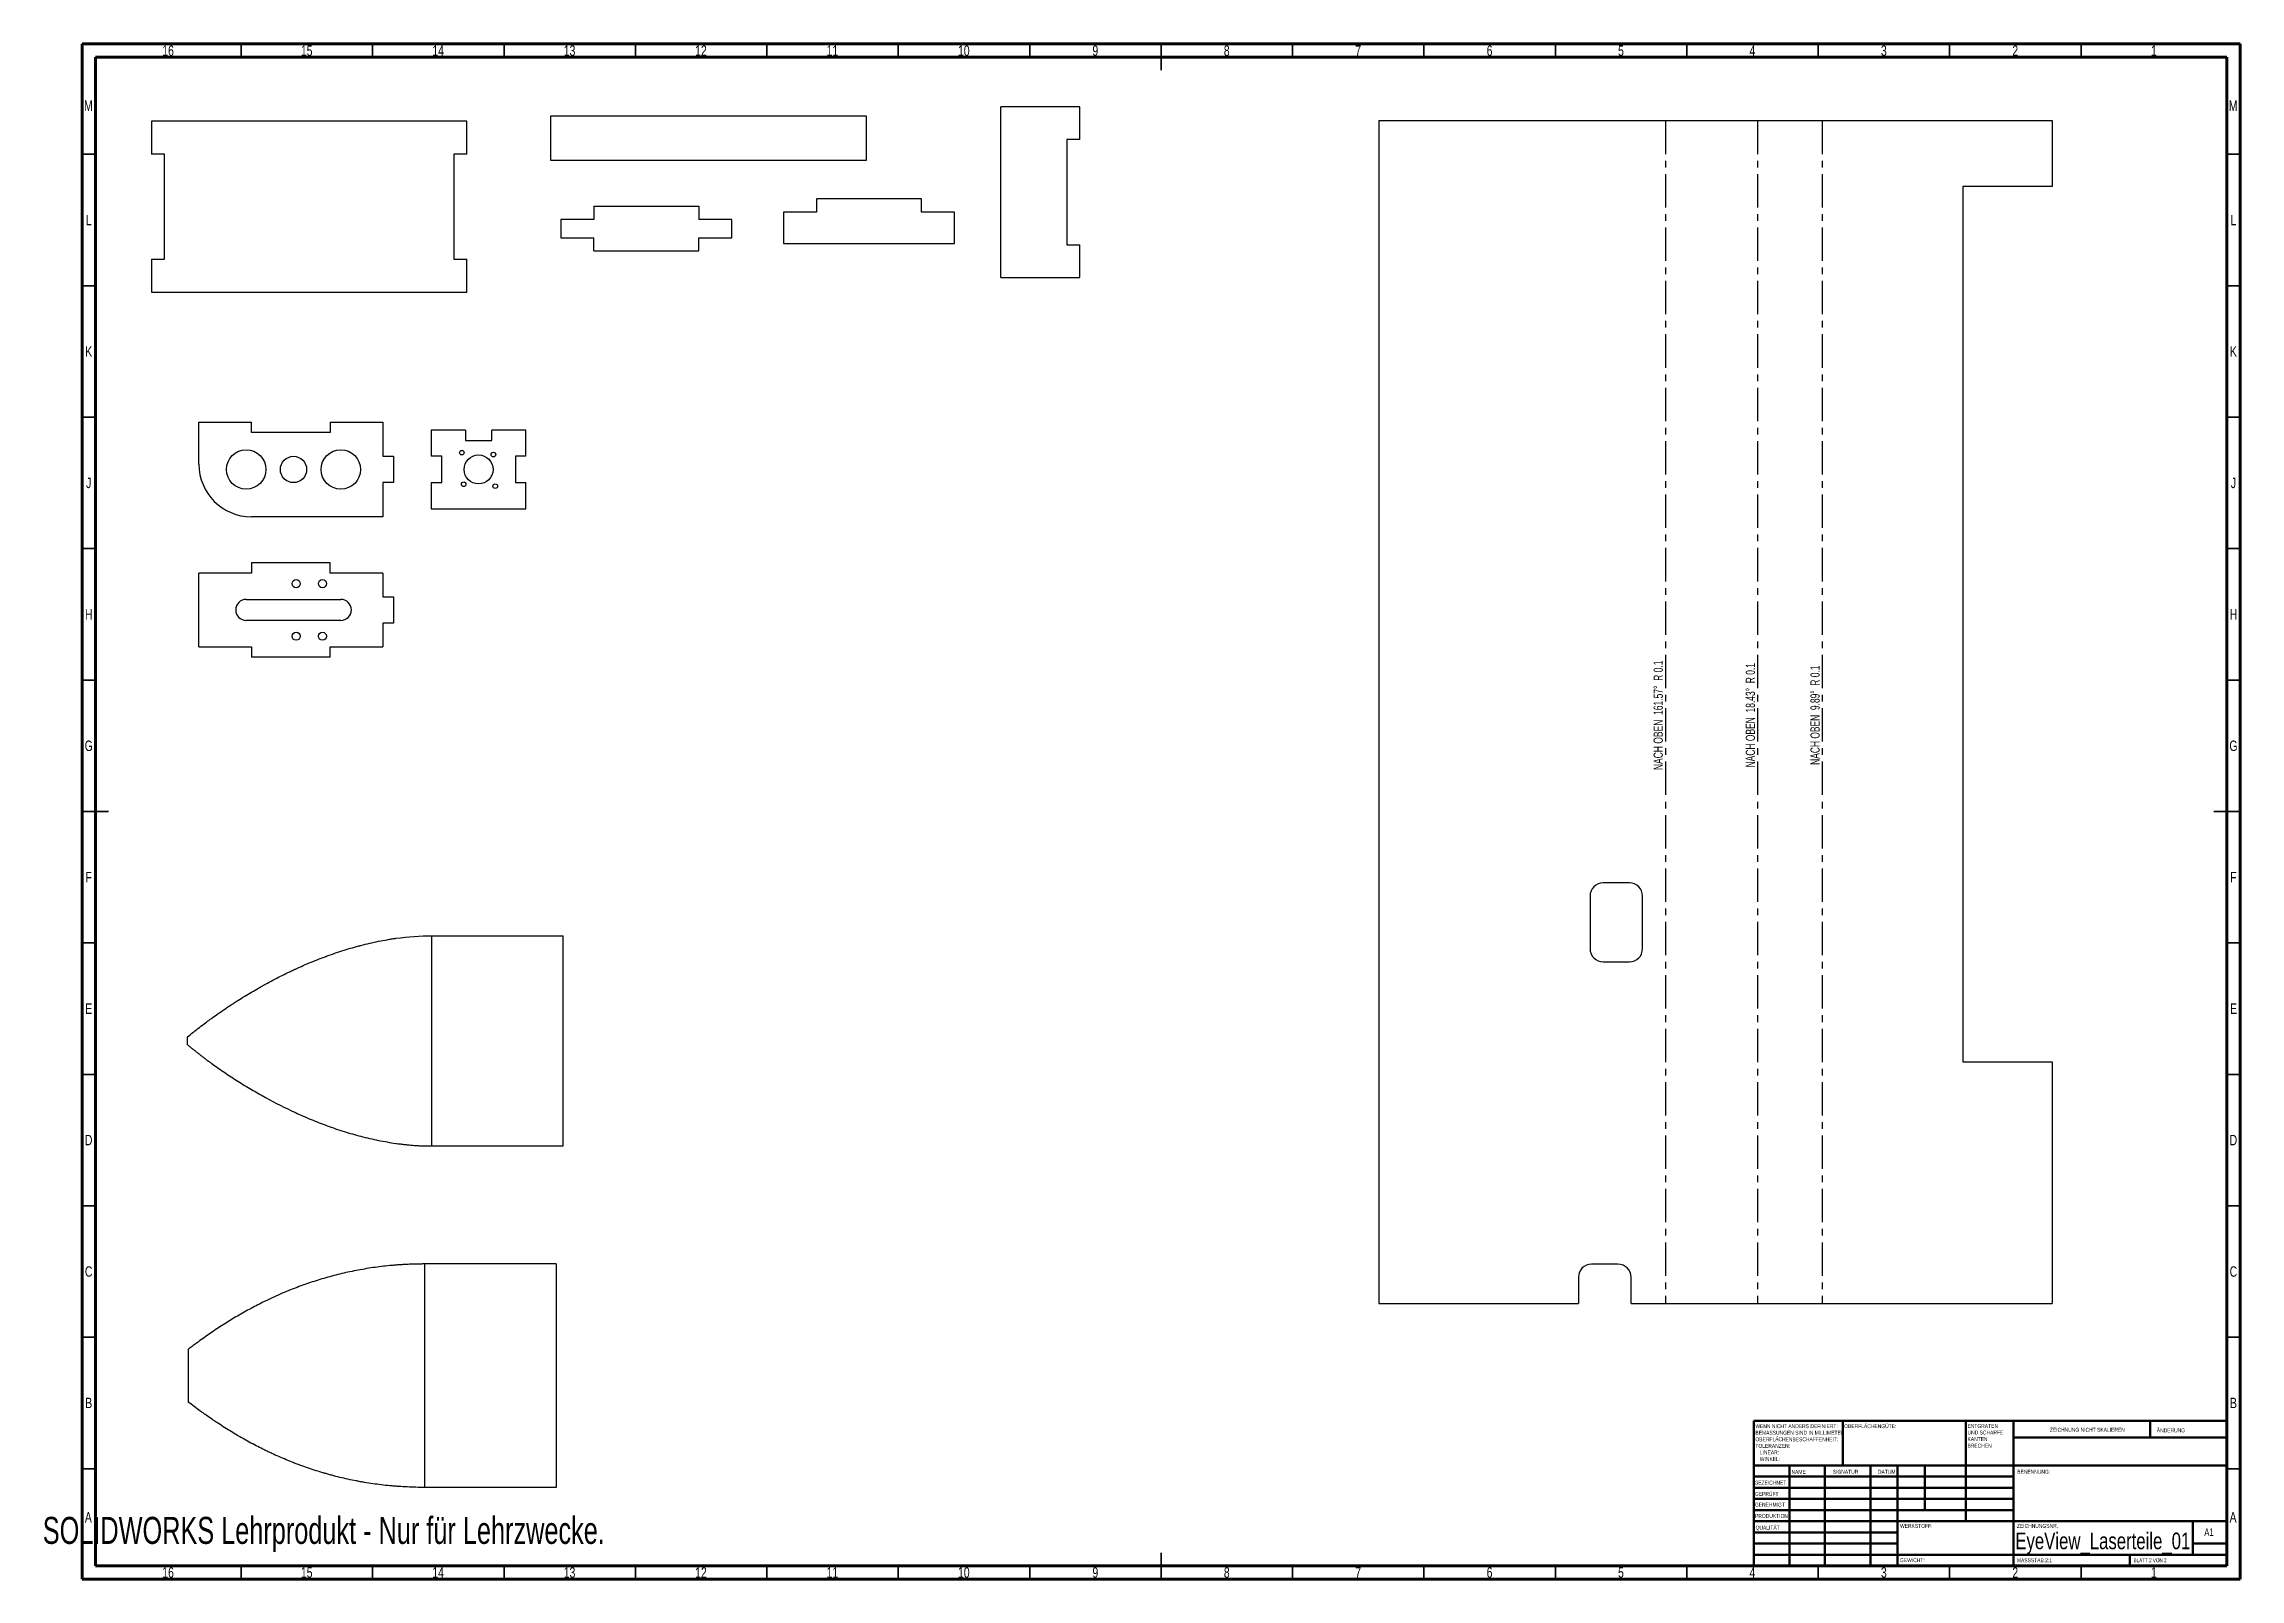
# Model space of a CAD drawing. Header units: millimetres. Extents: x 0 to 418, y 2 to 294.
import ezdxf

# ---------------------------------------------------------------- set-up
doc = ezdxf.new("R2010")
doc.units = ezdxf.units.MM
doc.header["$LTSCALE"] = 0.5
doc.linetypes.add('CENTERX2', pattern=[20.32, 12.7, -2.54, 2.54, -2.54])
doc.styles.add('SLDTEXTSTYLE0', font='TXT', dxfattribs={"width": 0.75})
doc.styles.add('SLDTEXTSTYLE1', font='TXT', dxfattribs={"width": 0.692308})
doc.styles.add('SLDTEXTSTYLE2', font='TXT', dxfattribs={"width": 0.684783})
doc.styles.add('SLDTEXTSTYLE3', font='TXT', dxfattribs={"width": 0.6875})
doc.styles.add('SLDTEXTSTYLE4', font='TXT', dxfattribs={"width": 0.69})
doc.styles.add('SLDTEXTSTYLE5', font='TXT', dxfattribs={"width": 0.7})

# ---------------------------------------------------------------- blocks, each defined once
blk = doc.blocks.new('SW_NOTE_0')
at = {"color": 0, "linetype": 'Continuous', "lineweight": 0, "char_height": 0.75, "attachment_point": 1, "style": 'SLDTEXTSTYLE0'}
for s, insert in [('ENTGRATEN', (0, 0.97)), ('UND SCHARFE', (0, -0.28)), ('KANTEN', (0, -1.53)), ('BRECHEN', (0, -2.78))]:
    blk.add_mtext(s, dxfattribs=dict(at, insert=insert))
blk = doc.blocks.new('SW_NOTE_0_1')
at = {"color": 0, "linetype": 'Continuous', "lineweight": 0, "char_height": 0.75, "attachment_point": 1, "style": 'SLDTEXTSTYLE0'}
for s, insert in [('WENN NICHT ANDERS DEFINIERT:', (0, 0.97)), ('TOLERANZEN:', (0, -2.78)), ('OBERFLÄCHENBESCHAFFENHEIT:', (0, -1.53)), ('BEMASSUNGEN SIND IN MILLIMETER', (0, -0.28)), ('LINEAR:', (0.84, -4.03)), ('WINKEL:', (0.84, -5.28))]:
    blk.add_mtext(s, dxfattribs=dict(at, insert=insert))

msp = doc.modelspace()

# ---------------------------------------------------------------- linework, layer by layer
at = {"color": 7, "linetype": 'Continuous', "lineweight": 70}
for p, q in [((7.5, 2.5), (7.5, 294.5)), ((7.5, 294.5), (418, 294.5)), ((418, 294.5), (418, 2.5)), ((10, 5), (10, 292)), ((10, 292), (415.5, 292)), ((415.5, 292), (415.5, 5)), ((415.5, 5), (10, 5)), ((418, 2.5), (7.5, 2.5))]:
    msp.add_line(p, q, dxfattribs=at)
at = {"color": 7, "linetype": 'Continuous', "lineweight": 35}
for p, q in [((37.75, 292), (37.75, 294.5)), ((62.75, 292), (62.75, 294.5)), ((87.75, 292), (87.75, 294.5)), ((112.75, 292), (112.75, 294.5)), ((137.75, 292), (137.75, 294.5)), ((162.75, 292), (162.75, 294.5)), ((187.75, 292), (187.75, 294.5)), ((212.75, 294.5), (212.75, 289.5)), ((212.75, 292), (212.75, 294.5)), ((237.75, 292), (237.75, 294.5)), ((262.75, 292), (262.75, 294.5)), ((287.75, 292), (287.75, 294.5)), ((312.75, 292), (312.75, 294.5)), ((337.75, 292), (337.75, 294.5)), ((362.75, 292), (362.75, 294.5)), ((387.75, 292), (387.75, 294.5)), ((10, 273.5), (7.5, 273.5)), ((415.5, 273.5), (418, 273.5)), ((10, 248.5), (7.5, 248.5)), ((415.5, 248.5), (418, 248.5)), ((10, 223.5), (7.5, 223.5)), ((415.5, 223.5), (418, 223.5)), ((10, 198.5), (7.5, 198.5)), ((415.5, 198.5), (418, 198.5)), ((10, 173.5), (7.5, 173.5)), ((415.5, 173.5), (418, 173.5)), ((7.5, 148.5), (12.5, 148.5)), ((10, 148.5), (7.5, 148.5)), ((418, 148.5), (413, 148.5)), ((415.5, 148.5), (418, 148.5)), ((10, 123.5), (7.5, 123.5)), ((415.5, 123.5), (418, 123.5)), ((10, 98.5), (7.5, 98.5)), ((415.5, 98.5), (418, 98.5)), ((10, 73.5), (7.5, 73.5)), ((415.5, 73.5), (418, 73.5)), ((10, 48.5), (7.5, 48.5)), ((415.5, 48.5), (418, 48.5)), ((10, 23.5), (7.5, 23.5)), ((415.5, 23.5), (418, 23.5)), ((37.75, 5), (37.75, 2.5)), ((62.75, 5), (62.75, 2.5)), ((87.75, 5), (87.75, 2.5)), ((112.75, 5), (112.75, 2.5)), ((137.75, 5), (137.75, 2.5)), ((162.75, 5), (162.75, 2.5)), ((187.75, 5), (187.75, 2.5)), ((212.75, 2.5), (212.75, 7.5)), ((212.75, 5), (212.75, 2.5)), ((237.75, 5), (237.75, 2.5)), ((262.75, 5), (262.75, 2.5)), ((287.75, 5), (287.75, 2.5)), ((312.75, 5), (312.75, 2.5)), ((337.75, 5), (337.75, 2.5)), ((362.75, 5), (362.75, 2.5)), ((387.75, 5), (387.75, 2.5))]:
    msp.add_line(p, q, dxfattribs=at)
at = {"color": 7, "linetype": 'Continuous', "lineweight": 25}
for p, q in [((96.62, 280.8), (156.62, 280.8)), ((96.62, 272.3), (96.62, 280.8)), ((156.62, 280.8), (156.62, 272.3)), ((182.28, 250.06), (182.28, 282.56)), ((197.28, 282.56), (182.28, 282.56)), ((197.28, 276.31), (197.28, 282.56)), ((80.68, 279.78), (20.68, 279.78)), ((20.68, 279.78), (20.68, 273.53)), ((80.68, 273.53), (80.68, 279.78)), ((197.28, 276.31), (194.78, 276.31)), ((194.78, 276.31), (194.78, 256.31)), ((254.14, 279.91), (254.14, 54.91)), ((254.14, 279.91), (382.27, 279.91)), ((382.27, 279.91), (382.27, 267.41)), ((23.18, 273.53), (20.68, 273.53)), ((23.18, 253.53), (23.18, 273.53)), ((80.68, 273.53), (78.18, 273.53)), ((78.18, 273.53), (78.18, 253.53)), ((156.62, 272.3), (96.62, 272.3)), ((382.27, 267.41), (365.27, 267.41)), ((365.27, 267.41), (365.27, 100.91)), ((104.82, 263.62), (104.82, 261.12)), ((104.82, 263.62), (124.82, 263.62)), ((124.82, 263.62), (124.82, 261.12)), ((147.16, 265.01), (147.16, 262.51)), ((167.16, 265.01), (147.16, 265.01)), ((167.16, 262.51), (167.16, 265.01)), ((104.82, 261.12), (98.57, 261.12)), ((98.57, 261.12), (98.57, 257.62)), ((131.07, 261.12), (124.82, 261.12)), ((131.07, 257.62), (131.07, 261.12)), ((140.91, 262.51), (140.91, 256.51)), ((147.16, 262.51), (140.91, 262.51)), ((173.41, 262.51), (167.16, 262.51)), ((173.41, 256.51), (173.41, 262.51)), ((98.57, 257.62), (104.82, 257.62)), ((104.82, 255.12), (104.82, 257.62)), ((104.82, 255.12), (124.82, 255.12)), ((124.82, 257.62), (131.07, 257.62)), ((124.82, 255.12), (124.82, 257.62)), ((140.91, 256.51), (173.41, 256.51)), ((194.78, 256.31), (197.28, 256.31)), ((197.28, 250.06), (197.28, 256.31)), ((20.68, 253.53), (23.18, 253.53)), ((20.68, 253.53), (20.68, 247.28)), ((78.18, 253.53), (80.68, 253.53)), ((80.68, 247.28), (80.68, 253.53)), ((20.68, 247.28), (80.68, 247.28)), ((182.28, 250.06), (197.28, 250.06)), ((29.7, 222.56), (39.7, 222.56)), ((29.7, 214.56), (29.7, 222.56)), ((39.7, 220.56), (39.7, 222.56)), ((54.7, 222.56), (54.7, 220.56)), ((54.7, 222.56), (64.7, 222.56)), ((64.7, 222.56), (64.7, 216.06)), ((54.7, 220.56), (39.7, 220.56)), ((80.4, 221.06), (73.9, 221.06)), ((73.9, 221.06), (73.9, 216.06)), ((80.4, 221.06), (80.4, 219.06)), ((80.4, 219.06), (85.4, 219.06)), ((85.4, 219.06), (85.4, 221.06)), ((91.9, 221.06), (85.4, 221.06)), ((91.9, 216.06), (91.9, 221.06)), ((64.7, 216.06), (66.7, 216.06)), ((66.7, 216.06), (66.7, 211.06)), ((75.9, 216.06), (73.9, 216.06)), ((75.9, 211.06), (75.9, 216.06)), ((91.9, 216.06), (89.9, 216.06)), ((89.9, 216.06), (89.9, 211.06)), ((64.7, 211.06), (64.7, 204.56)), ((66.7, 211.06), (64.7, 211.06)), ((73.9, 211.06), (75.9, 211.06)), ((73.9, 211.06), (73.9, 206.06)), ((89.9, 211.06), (91.9, 211.06)), ((91.9, 206.06), (91.9, 211.06)), ((73.9, 206.06), (91.9, 206.06)), ((64.7, 204.56), (39.7, 204.56)), ((39.7, 193.84), (29.7, 193.84)), ((29.7, 179.84), (29.7, 193.84)), ((39.7, 195.84), (39.7, 193.84)), ((39.7, 195.84), (54.7, 195.84)), ((54.7, 193.84), (54.7, 195.84)), ((64.7, 193.84), (54.7, 193.84)), ((64.7, 193.84), (64.7, 189.34)), ((38.7, 188.84), (56.7, 188.84)), ((64.7, 189.34), (66.7, 189.34)), ((66.7, 189.34), (66.7, 184.34)), ((56.7, 184.84), (38.7, 184.84)), ((64.7, 184.34), (64.7, 179.84)), ((66.7, 184.34), (64.7, 184.34)), ((29.7, 179.84), (39.7, 179.84)), ((39.7, 179.84), (39.7, 177.84)), ((54.7, 179.84), (64.7, 179.84)), ((54.7, 177.84), (54.7, 179.84)), ((54.7, 177.84), (39.7, 177.84)), ((301.84, 134.91), (296.84, 134.91)), ((294.34, 132.41), (294.34, 122.41)), ((304.34, 122.41), (304.34, 132.41)), ((74.01, 84.88), (74.01, 124.88)), ((74.01, 124.88), (99.01, 124.88)), ((99.01, 84.88), (99.01, 124.88)), ((296.84, 119.91), (301.84, 119.91)), ((27.52, 104.13), (27.52, 105.63)), ((365.27, 100.91), (382.27, 100.91)), ((382.27, 100.91), (382.27, 54.91)), ((74.01, 84.88), (99.01, 84.88)), ((72.64, 62.43), (72.64, 19.93)), ((97.64, 62.43), (72.64, 62.43)), ((97.64, 62.43), (97.64, 19.93)), ((292.14, 59.91), (292.14, 54.91)), ((299.64, 62.41), (294.64, 62.41)), ((302.14, 54.91), (302.14, 59.91)), ((254.14, 54.91), (292.14, 54.91)), ((302.14, 54.91), (382.27, 54.91)), ((27.68, 46.18), (27.68, 36.18)), ((97.64, 19.93), (72.64, 19.93))]:
    msp.add_line(p, q, dxfattribs=at)
at = {"color": 7, "linetype": 'CENTERX2'}
for p, q in [((308.67, 279.91), (308.67, 54.91)), ((326.21, 279.91), (326.21, 54.91)), ((338.52, 279.91), (338.52, 54.91))]:
    msp.add_line(p, q, dxfattribs=at)
at = {"color": 7, "linetype": 'Continuous', "lineweight": 50}
for p, q in [((325.5, 32.62), (415.5, 32.62)), ((325.5, 32.62), (325.5, 5)), ((342.4, 24.12), (342.4, 32.62)), ((365.8, 32.62), (365.8, 13.5)), ((374.9, 32.62), (374.9, 5)), ((415.5, 29.44), (374.9, 29.44)), ((400.9, 29.44), (400.9, 32.62)), ((415.5, 24.12), (325.5, 24.12)), ((374.9, 22), (325.5, 22)), ((332.3, 24.12), (332.3, 5)), ((339, 24.12), (339, 5)), ((347.7, 24.12), (347.7, 5)), ((352.8, 5), (352.8, 24.12)), ((358, 15.62), (358, 24.12)), ((374.9, 19.88), (325.5, 19.88)), ((374.9, 17.75), (325.5, 17.75)), ((374.9, 15.62), (325.5, 15.62)), ((352.8, 13.5), (325.5, 13.5)), ((352.8, 13.5), (415.5, 13.5)), ((409, 7.12), (409, 13.5)), ((352.8, 11.37), (325.5, 11.37)), ((352.8, 9.25), (325.5, 9.25)), ((415.5, 9.25), (409, 9.25)), ((325.5, 7.12), (415.5, 7.12)), ((397, 5), (397, 7.12))]:
    msp.add_line(p, q, dxfattribs=at)
at = {"color": 7, "linetype": 'Continuous', "lineweight": 25}
for centre, radius in [((38.7, 213.56), 3.75), ((56.7, 213.56), 3.75), ((47.7, 213.56), 2.5), ((79.72, 216.75), 0.438), ((82.9, 213.56), 2.75), ((85.73, 216.39), 0.438), ((80.07, 210.74), 0.438), ((86.08, 210.38), 0.437), ((48.2, 191.84), 0.775), ((53.2, 191.84), 0.775), ((48.2, 181.84), 0.775), ((53.2, 181.84), 0.775)]:
    msp.add_circle(centre, radius, dxfattribs=at)
for centre, radius, start, end in [((39.7, 214.56), 10, 180, 270), ((38.7, 186.84), 2, 90, 270), ((56.7, 186.84), 2, 270, 90), ((296.84, 132.41), 2.5, 90, 180), ((301.84, 132.41), 2.5, 0, 90), ((296.84, 122.41), 2.5, 180, 270), ((301.84, 122.41), 2.5, 270, 0), ((294.64, 59.91), 2.5, 90, 180), ((299.64, 59.91), 2.5, 0, 90)]:
    msp.add_arc(centre, radius, start, end, dxfattribs=at)
for points, knots in [([(27.52, 105.63), (28.27, 106.24), (29.03, 106.85), (30.19, 107.74), (30.58, 108.03), (31.17, 108.47), (31.36, 108.62), (31.66, 108.84), (31.76, 108.91), (31.96, 109.05), (32.06, 109.12), (32.97, 109.78), (33.78, 110.35), (35.02, 111.19), (35.43, 111.47), (36.05, 111.88), (36.26, 112.01), (36.58, 112.21), (36.68, 112.28), (36.84, 112.38), (36.89, 112.41), (37, 112.48), (37.05, 112.51), (37.97, 113.1), (38.85, 113.64), (40.17, 114.42), (40.61, 114.67), (41.27, 115.05), (41.49, 115.17), (41.83, 115.36), (41.94, 115.42), (42.1, 115.51), (42.16, 115.55), (42.24, 115.59), (42.27, 115.61), (42.33, 115.64), (42.35, 115.65), (43.32, 116.18), (44.27, 116.68), (45.68, 117.39), (46.15, 117.63), (46.86, 117.97), (47.1, 118.08), (47.46, 118.25), (47.57, 118.3), (47.75, 118.38), (47.81, 118.41), (47.9, 118.45), (47.93, 118.47), (47.99, 118.49), (48.02, 118.51), (49.06, 118.99), (50.07, 119.43), (51.58, 120.05), (52.09, 120.25), (52.84, 120.55), (53.09, 120.64), (53.47, 120.79), (53.6, 120.83), (53.78, 120.9), (53.85, 120.93), (53.94, 120.96), (53.97, 120.97), (54.03, 120.99), (54.06, 121.01), (55.18, 121.41), (56.25, 121.78), (57.85, 122.28), (58.38, 122.44), (59.17, 122.67), (59.44, 122.74), (59.84, 122.85), (59.97, 122.89), (60.16, 122.94), (60.23, 122.96), (60.33, 122.98), (60.36, 122.99), (60.43, 123.01), (60.46, 123.02), (61.63, 123.32), (62.75, 123.58), (64.42, 123.92), (64.97, 124.02), (65.79, 124.17), (66.07, 124.21), (66.48, 124.28), (66.61, 124.3), (66.82, 124.33), (66.89, 124.34), (66.99, 124.35), (67.02, 124.36), (67.09, 124.37), (67.12, 124.37), (69.51, 124.71), (71.79, 124.88), (74.01, 124.88)], [0, 0, 0, 0, 0.0625, 0.0625, 0.09375, 0.09375, 0.109375, 0.109375, 0.117188, 0.117188, 0.125, 0.125, 0.1875, 0.1875, 0.21875, 0.21875, 0.234375, 0.234375, 0.242188, 0.242188, 0.246094, 0.246094, 0.25, 0.25, 0.3125, 0.3125, 0.34375, 0.34375, 0.359375, 0.359375, 0.367188, 0.367188, 0.371094, 0.371094, 0.373047, 0.373047, 0.375, 0.375, 0.4375, 0.4375, 0.46875, 0.46875, 0.484375, 0.484375, 0.492188, 0.492188, 0.496094, 0.496094, 0.498047, 0.498047, 0.5, 0.5, 0.5625, 0.5625, 0.59375, 0.59375, 0.609375, 0.609375, 0.617188, 0.617188, 0.621094, 0.621094, 0.623047, 0.623047, 0.625, 0.625, 0.6875, 0.6875, 0.71875, 0.71875, 0.734375, 0.734375, 0.742188, 0.742188, 0.746094, 0.746094, 0.748047, 0.748047, 0.75, 0.75, 0.8125, 0.8125, 0.84375, 0.84375, 0.859375, 0.859375, 0.867188, 0.867188, 0.871094, 0.871094, 0.873047, 0.873047, 0.875, 0.875, 1, 1, 1, 1]), ([(27.52, 104.13), (27.68, 103.99), (28.02, 103.72), (28.52, 103.31), (29.03, 102.91), (29.54, 102.51), (30.06, 102.12), (30.58, 101.72), (31.1, 101.33), (31.63, 100.94), (32.78, 100.1), (34.58, 98.84), (37.1, 97.19), (39.69, 95.6), (43.29, 93.55), (47.07, 91.64), (51.03, 89.91), (54.12, 88.7), (57.26, 87.63), (59.98, 86.85), (62.17, 86.31), (63.85, 85.94), (65.51, 85.63), (66.9, 85.41), (68.03, 85.26), (68.91, 85.16), (69.77, 85.07), (70.63, 85), (71.48, 84.94), (72.33, 84.91), (73.17, 84.88), (73.73, 84.88), (74.01, 84.88)], [0, 0, 0, 0, 0.013802, 0.027592, 0.041372, 0.055142, 0.068901, 0.08265, 0.096389, 0.110119, 0.12384, 0.185989, 0.247377, 0.309913, 0.371195, 0.496108, 0.560049, 0.6219, 0.68614, 0.748021, 0.780441, 0.812208, 0.84336, 0.873935, 0.890228, 0.906355, 0.922324, 0.93814, 0.953809, 0.969338, 0.984733, 1, 1, 1, 1]), ([(72.64, 62.43), (72.5, 62.43), (72.22, 62.43), (71.81, 62.43), (71.39, 62.42), (70.98, 62.41), (70.56, 62.4), (70.15, 62.39), (69.74, 62.37), (69.32, 62.35), (68.91, 62.33), (68.5, 62.31), (68.08, 62.28), (67.67, 62.26), (67.26, 62.22), (66.85, 62.19), (66.44, 62.16), (65.63, 62.08), (64.41, 61.95), (62.8, 61.74), (61.19, 61.48), (59.09, 61.1), (56.49, 60.53), (53.47, 59.72), (50.52, 58.78), (46.7, 57.38), (43.05, 55.77), (39.57, 53.98), (37.05, 52.56), (34.58, 51.06), (32.61, 49.76), (31.05, 48.68), (30.04, 47.96), (29.17, 47.31), (28.43, 46.76), (27.93, 46.38), (27.68, 46.18)], [0, 0, 0, 0, 0.007829, 0.015656, 0.023481, 0.031305, 0.039128, 0.04695, 0.054773, 0.062595, 0.070418, 0.078242, 0.086067, 0.093893, 0.101721, 0.109551, 0.117382, 0.125216, 0.156183, 0.187351, 0.21873, 0.250326, 0.312217, 0.375462, 0.436799, 0.499825, 0.624812, 0.686173, 0.749981, 0.810834, 0.87484, 0.905568, 0.937352, 0.957613, 0.978498, 1, 1, 1, 1]), ([(72.64, 19.93), (71.53, 19.93), (70.42, 19.96), (68.77, 20.04), (68.22, 20.07), (67.4, 20.13), (67.12, 20.15), (66.71, 20.18), (66.58, 20.2), (66.3, 20.22), (66.16, 20.23), (64.95, 20.35), (63.88, 20.48), (62.27, 20.71), (61.74, 20.79), (60.93, 20.93), (60.67, 20.98), (60.27, 21.05), (60.13, 21.07), (59.93, 21.11), (59.87, 21.12), (59.73, 21.15), (59.67, 21.16), (58.57, 21.37), (57.55, 21.6), (56.01, 21.97), (55.5, 22.1), (54.73, 22.31), (54.47, 22.38), (54.09, 22.49), (53.96, 22.52), (53.77, 22.58), (53.71, 22.6), (53.61, 22.63), (53.58, 22.63), (53.52, 22.65), (53.48, 22.66), (52.49, 22.95), (51.52, 23.26), (50.07, 23.76), (49.59, 23.93), (48.87, 24.19), (48.63, 24.28), (48.26, 24.42), (48.14, 24.47), (47.96, 24.53), (47.9, 24.56), (47.81, 24.59), (47.78, 24.6), (47.72, 24.63), (47.69, 24.64), (46.75, 25.01), (45.84, 25.39), (44.47, 25.99), (44.01, 26.2), (43.32, 26.52), (43.1, 26.62), (42.75, 26.79), (42.64, 26.84), (42.47, 26.93), (42.41, 26.95), (42.32, 26.99), (42.3, 27.01), (42.24, 27.04), (42.21, 27.05), (41.33, 27.48), (40.47, 27.92), (39.18, 28.61), (38.75, 28.85), (38.11, 29.21), (37.89, 29.34), (37.57, 29.52), (37.46, 29.58), (37.3, 29.68), (37.24, 29.71), (37.16, 29.76), (37.13, 29.77), (37.09, 29.8), (37.08, 29.8), (37.05, 29.82), (37.04, 29.83), (36.24, 30.3), (35.44, 30.78), (34.23, 31.55), (33.83, 31.81), (33.22, 32.21), (33.02, 32.34), (32.71, 32.54), (32.61, 32.61), (32.46, 32.72), (32.41, 32.75), (32.33, 32.8), (32.31, 32.82), (32.27, 32.85), (32.26, 32.85), (32.23, 32.87), (32.22, 32.88), (31.83, 33.15), (31.45, 33.41), (30.87, 33.81), (30.68, 33.95), (30.39, 34.16), (30.29, 34.23), (30.15, 34.33), (30.1, 34.37), (30.03, 34.42), (30, 34.44), (29.95, 34.47), (29.93, 34.49), (29.18, 35.03), (28.44, 35.59), (27.68, 36.18)], [0, 0, 0, 0, 0.0625, 0.0625, 0.09375, 0.09375, 0.109375, 0.109375, 0.117188, 0.117188, 0.125, 0.125, 0.1875, 0.1875, 0.21875, 0.21875, 0.234375, 0.234375, 0.242188, 0.242188, 0.246094, 0.246094, 0.25, 0.25, 0.3125, 0.3125, 0.34375, 0.34375, 0.359375, 0.359375, 0.367188, 0.367188, 0.371094, 0.371094, 0.373047, 0.373047, 0.375, 0.375, 0.4375, 0.4375, 0.46875, 0.46875, 0.484375, 0.484375, 0.492188, 0.492188, 0.496094, 0.496094, 0.498047, 0.498047, 0.5, 0.5, 0.5625, 0.5625, 0.59375, 0.59375, 0.609375, 0.609375, 0.617188, 0.617188, 0.621094, 0.621094, 0.623047, 0.623047, 0.625, 0.625, 0.6875, 0.6875, 0.71875, 0.71875, 0.734375, 0.734375, 0.742188, 0.742188, 0.746094, 0.746094, 0.748047, 0.748047, 0.749023, 0.749023, 0.75, 0.75, 0.8125, 0.8125, 0.84375, 0.84375, 0.859375, 0.859375, 0.867188, 0.867188, 0.871094, 0.871094, 0.873047, 0.873047, 0.874023, 0.874023, 0.875, 0.875, 0.90625, 0.90625, 0.921875, 0.921875, 0.929688, 0.929688, 0.933594, 0.933594, 0.935547, 0.935547, 0.9375, 0.9375, 1, 1, 1, 1])]:
    msp.add_open_spline(points, degree=3, knots=knots, dxfattribs=at)

# ---------------------------------------------------------------- block references
at = {"color": 7, "linetype": 'Continuous', "lineweight": 0}
for name, p in [('SW_NOTE_0_1', (325.8, 30.99)), ('SW_NOTE_0', (366.15, 31.03))]:
    msp.add_blockref(name, p, dxfattribs=at)

# ---------------------------------------------------------------- texts
for s, insert, char_height, attachment_point, style in [('16', (23.84, 294.21), 1.984, 2, 'SLDTEXTSTYLE0'), ('15', (50.21, 294.21), 1.984, 2, 'SLDTEXTSTYLE0'), ('14', (75.21, 294.21), 1.984, 2, 'SLDTEXTSTYLE0'), ('13', (100.21, 294.21), 1.984, 2, 'SLDTEXTSTYLE0'), ('12', (125.21, 294.21), 1.984, 2, 'SLDTEXTSTYLE0'), ('11', (150.21, 294.21), 1.984, 2, 'SLDTEXTSTYLE0'), ('10', (175.21, 294.21), 1.984, 2, 'SLDTEXTSTYLE0'), ('9', (200.23, 294.21), 1.98, 2, 'SLDTEXTSTYLE0'), ('8', (225.23, 294.21), 1.98, 2, 'SLDTEXTSTYLE0'), ('7', (250.23, 294.21), 1.98, 2, 'SLDTEXTSTYLE0'), ('6', (275.23, 294.21), 1.98, 2, 'SLDTEXTSTYLE0'), ('5', (300.23, 294.21), 1.98, 2, 'SLDTEXTSTYLE0'), ('4', (325.23, 294.21), 1.98, 2, 'SLDTEXTSTYLE0'), ('3', (350.23, 294.21), 1.98, 2, 'SLDTEXTSTYLE0'), ('2', (375.23, 294.21), 1.98, 2, 'SLDTEXTSTYLE0'), ('1', (401.61, 294.21), 1.98, 2, 'SLDTEXTSTYLE0'), ('M', (8.68, 283.74), 1.98, 2, 'SLDTEXTSTYLE0'), ('M', (416.68, 283.74), 1.98, 2, 'SLDTEXTSTYLE0'), ('L', (8.73, 261.99), 1.98, 2, 'SLDTEXTSTYLE0'), ('L', (416.73, 261.99), 1.98, 2, 'SLDTEXTSTYLE0'), ('K', (8.74, 236.99), 1.98, 2, 'SLDTEXTSTYLE0'), ('K', (416.74, 236.99), 1.98, 2, 'SLDTEXTSTYLE0'), ('J', (8.73, 211.99), 1.98, 2, 'SLDTEXTSTYLE0'), ('J', (416.73, 211.99), 1.98, 2, 'SLDTEXTSTYLE0'), ('H', (8.75, 186.99), 1.98, 2, 'SLDTEXTSTYLE0'), ('H', (416.75, 186.99), 1.98, 2, 'SLDTEXTSTYLE0'), ('G', (8.74, 161.99), 1.98, 2, 'SLDTEXTSTYLE0'), ('G', (416.74, 161.99), 1.98, 2, 'SLDTEXTSTYLE0'), ('F', (8.73, 136.99), 1.98, 2, 'SLDTEXTSTYLE0'), ('F', (416.73, 136.99), 1.98, 2, 'SLDTEXTSTYLE0'), ('E', (8.75, 111.99), 1.98, 2, 'SLDTEXTSTYLE0'), ('E', (416.75, 111.99), 1.98, 2, 'SLDTEXTSTYLE0'), ('D', (8.73, 86.99), 1.98, 2, 'SLDTEXTSTYLE0'), ('D', (416.73, 86.99), 1.98, 2, 'SLDTEXTSTYLE0'), ('C', (8.73, 61.99), 1.98, 2, 'SLDTEXTSTYLE0'), ('C', (416.73, 61.99), 1.98, 2, 'SLDTEXTSTYLE0'), ('B', (8.74, 36.99), 1.98, 2, 'SLDTEXTSTYLE0'), ('B', (416.74, 36.99), 1.98, 2, 'SLDTEXTSTYLE0'), ('OBERFLÄCHENGÜTE:', (342.69, 31.96), 0.75, 1, 'SLDTEXTSTYLE0'), ('ZEICHNUNG NICHT SKALIEREN', (381.81, 31.27), 0.75, 1, 'SLDTEXTSTYLE0'), ('ÄNDERUNG', (402.16, 31.17), 0.75, 1, 'SLDTEXTSTYLE0'), ('GEZEICHNET', (325.61, 21.21), 0.75, 1, 'SLDTEXTSTYLE0'), ('NAME', (332.66, 23.25), 0.75, 1, 'SLDTEXTSTYLE0'), ('SIGNATUR', (340.52, 23.28), 0.75, 1, 'SLDTEXTSTYLE0'), ('DATUM', (349.11, 23.29), 0.75, 1, 'SLDTEXTSTYLE0'), ('BENENNUNG:', (375.6, 23.29), 0.75, 1, 'SLDTEXTSTYLE0'), ('GEPRÜFT', (325.71, 19.08), 0.75, 1, 'SLDTEXTSTYLE0'), ('GENEHMIGT', (325.7, 17.03), 0.75, 1, 'SLDTEXTSTYLE0'), ('A', (8.67, 15.24), 1.98, 2, 'SLDTEXTSTYLE0'), ('PRODUKTION', (325.73, 14.87), 0.75, 1, 'SLDTEXTSTYLE0'), ('QUALITÄT', (325.83, 12.67), 0.75, 1, 'SLDTEXTSTYLE0'), ('WERKSTOFF:', (353.32, 12.99), 0.75, 1, 'SLDTEXTSTYLE0'), ('ZEICHNUNGSNR.', (375.54, 12.99), 0.75, 1, 'SLDTEXTSTYLE0'), ('A', (416.67, 15.24), 1.98, 2, 'SLDTEXTSTYLE0'), ('EyeView_Laserteile_01', (391.89, 11.35), 3.175, 2, 'SLDTEXTSTYLE0'), ('A1', (411.19, 12.15), 1.455, 1, 'SLDTEXTSTYLE0'), ('16', (23.84, 4.74), 1.984, 2, 'SLDTEXTSTYLE0'), ('15', (50.21, 4.74), 1.984, 2, 'SLDTEXTSTYLE0'), ('14', (75.21, 4.74), 1.984, 2, 'SLDTEXTSTYLE0'), ('13', (100.21, 4.74), 1.984, 2, 'SLDTEXTSTYLE0'), ('12', (125.21, 4.74), 1.984, 2, 'SLDTEXTSTYLE0'), ('11', (150.21, 4.74), 1.984, 2, 'SLDTEXTSTYLE0'), ('10', (175.21, 4.74), 1.984, 2, 'SLDTEXTSTYLE0'), ('9', (200.23, 4.74), 1.98, 2, 'SLDTEXTSTYLE0'), ('8', (225.23, 4.74), 1.98, 2, 'SLDTEXTSTYLE0'), ('7', (250.23, 4.74), 1.98, 2, 'SLDTEXTSTYLE0'), ('6', (275.23, 4.74), 1.98, 2, 'SLDTEXTSTYLE0'), ('5', (300.23, 4.74), 1.98, 2, 'SLDTEXTSTYLE0'), ('4', (325.23, 4.74), 1.98, 2, 'SLDTEXTSTYLE0'), ('3', (350.23, 4.74), 1.98, 2, 'SLDTEXTSTYLE0'), ('GEWICHT:', (353.31, 6.47), 0.749, 1, 'SLDTEXTSTYLE0'), ('2', (375.23, 4.74), 1.98, 2, 'SLDTEXTSTYLE0'), ('MASSSTAB:2:1', (375.54, 6.45), 0.75, 1, 'SLDTEXTSTYLE0'), ('BLATT 2 VON 2', (397.74, 6.45), 0.75, 1, 'SLDTEXTSTYLE1'), ('1', (401.61, 4.74), 1.98, 2, 'SLDTEXTSTYLE0')]:
    msp.add_mtext(s, dxfattribs=dict(at, insert=insert, char_height=char_height, attachment_point=attachment_point, style=style))
at = {"color": 7, "linetype": 'Continuous', "lineweight": 0, "char_height": 1.75, "attachment_point": 2, "rotation": 90}
for s, insert, style in [('NACH OBEN  161.57°  R 0.1', (306.43, 166.79), 'SLDTEXTSTYLE4'), ('NACH OBEN  18.43°  R 0.1', (323.96, 166.81), 'SLDTEXTSTYLE3'), ('NACH OBEN  9.89°  R 0.1', (336.27, 166.82), 'SLDTEXTSTYLE2')]:
    msp.add_mtext(s, dxfattribs=dict(at, insert=insert, style=style))
at = {"color": 7, "linetype": 'Continuous', "insert": (0, 14.33), "char_height": 5.1381, "attachment_point": 1, "style": 'SLDTEXTSTYLE5'}
msp.add_mtext('SOLIDWORKS Lehrprodukt - Nur für Lehrzwecke.', dxfattribs=at)

doc.saveas('drawing.dxf')
